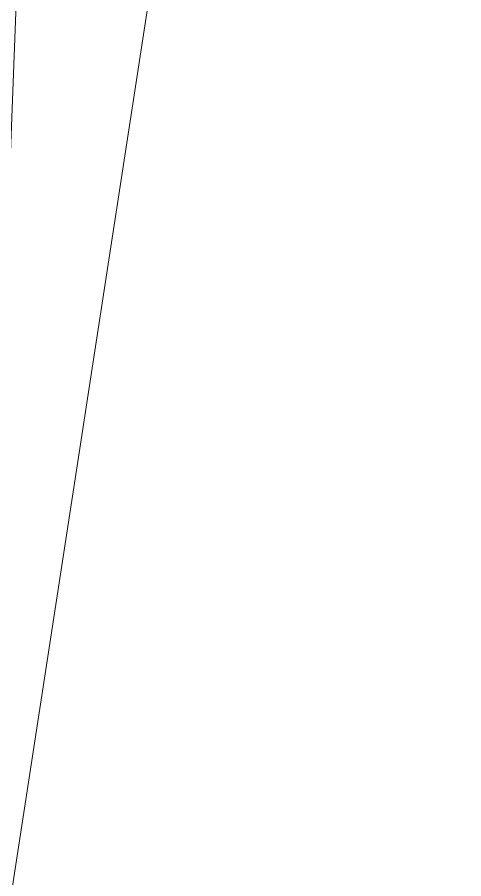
# Model space of a CAD drawing. Header units: millimetres. Extents: x -39236 to 34761, y -46566 to 21446.
# Drawn here: x 20897 to 21663, y 13368 to 14845 of the extents above; entities that cross this region are included whole.
import ezdxf

# ---------------------------------------------------------------- set-up
doc = ezdxf.new("R2010")
doc.units = ezdxf.units.MM
doc.layers.add('C-TOPO', color=7, linetype='Continuous', lineweight=9)

msp = doc.modelspace()

# ---------------------------------------------------------------- meshes
at = {"layer": 'C-TOPO'}
mesh = msp.add_polyface(dxfattribs=at)
corners = [(2239.4, 3143.8, 380), (2635.1, 411.6, 380), (34760.8, -1911.4, -1460), (24236.7, 17005.5, -1120), (21766.1, 21446.4, -650), (2239.4, 20601.9, 50), (2239.4, 17005.5, -260), (5600.4, 17005.5, -260), (5649.4, 17005.5, -242.5), (5649.4, 16881.3, -259.3), (5649.4, 13737.5, -196.9), (5649.4, 5994.5, -47.6), (5765.4, 5994.5, -47.6), (5802.4, 5994.5, -48.9), (5802.4, 3529.3), (4323, 3369.2, 157.8), (2239.4, 12213.4, 202.1), (24120.4, 17005.5, -1120), (24199.9, 16855.5, -1050), (24250.6, 16759.8, -1120), (29883.4, 6134.5, -1320), (29031.5, 6042.3, -1166.4), (23673.4, 5462.7, -1209.5), (23098.2, 5400.4, -1185.4), (22251, 5308.8, -1092.1), (20820.4, 5154, -900), (20820.4, 5994.5, -900), (15565.4, 5994.5, -385.7), (14690.2, 5994.5, -300), (14547.7, 5994.5, -297.1), (14392.4, 5994.5, -293.8), (14392.4, 6134.5, -293.8), (14392.4, 10751.9, -240.5), (14392.4, 10947.5, -239.6), (14402.4, 10947.5, -240.9), (14402.4, 11632.5, -237.7), (14335.6, 11632.5, -229.2), (11963.2, 11632.5, -179.8), (9844.4, 11632.5, -179.8), (9844.4, 17005.5, -160), (13989, 17005.5, -160), (20820.4, 17005.5, -160), (21450.9, 17005.5, -160), (24059.3, 17005.5, -160), (31772.2, 2762.8, -1460), (5880.4, 17005.5, -160), (5880.4, 19615.5, -160), (6040.4, 19615.5, -160), (6040.4, 19775.5, -160), (11900.4, 19775.5, -160), (11900.4, 19615.5, -160), (12290.4, 19615.5, -160), (12290.4, 19775.5, -160), (18780.4, 19775.5, -160), (18780.4, 19615.5, -160), (19100.4, 19615.5, -160), (19100.4, 19525.5, -160), (20110.4, 19525.5, -160), (20110.4, 19615.5, -160), (20430.4, 19615.5, -160), (20430.4, 19772, -160), (23469.1, 17635.5, -160), (23786.4, 17635.5, -160), (9890.3, 6134.5, -200), (9834.4, 1361.1, -200), (14690.5, -116.9, -300)]
mesh.append_faces([[corners[k] for k in face] for face in [(0, 1, 15), (14, 1, 64), (1, 14, 15), (1, 65, 64), (12, 10, 11), (63, 13, 14), (13, 10, 12), (14, 64, 63), (0, 15, 16), (63, 30, 31), (30, 63, 64), (63, 31, 37), (37, 31, 32), (38, 63, 37), (33, 36, 37), (32, 33, 37), (63, 38, 13), (64, 65, 30), (13, 38, 10), (45, 8, 9), (46, 8, 45), (5, 6, 46), (7, 46, 6), (46, 7, 8), (5, 46, 48), (9, 10, 45), (47, 45, 39), (45, 10, 39), (51, 40, 52), (39, 40, 50), (38, 39, 10), (51, 50, 40), (47, 39, 48), (48, 46, 47), (49, 50, 52), (48, 39, 49), (52, 50, 51), (5, 49, 4), (39, 50, 49), (48, 49, 5), (40, 53, 52), (47, 46, 45), (4, 49, 52), (36, 33, 35), (28, 29, 65), (28, 65, 27), (25, 65, 24), (27, 65, 25), (34, 35, 33), (26, 27, 25), (29, 30, 65), (24, 65, 23), (44, 2, 20), (23, 2, 22), (65, 2, 23), (22, 2, 44), (20, 21, 44), (22, 44, 21), (3, 19, 20), (20, 2, 3), (65, 1, 2), (54, 56, 55), (56, 54, 41), (55, 57, 58), (57, 55, 56), (56, 41, 57), (54, 55, 53), (53, 58, 60), (58, 53, 55), (59, 60, 58), (60, 59, 4), (58, 57, 59), (53, 60, 4), (57, 41, 59), (53, 40, 54), (42, 61, 59), (61, 42, 43), (4, 61, 62), (4, 59, 61), (62, 17, 3), (62, 61, 43), (3, 17, 18), (62, 3, 4), (43, 17, 62), (18, 19, 3), (42, 59, 41), (40, 41, 54), (53, 4, 52)]])
mesh = msp.add_polyface(dxfattribs=at)
corners = [(24120.4, 17005.5, -1120), (24059.3, 17005.5, -1120), (21450.9, 17005.5, -1165), (20820.4, 17005.5, -1050), (20820.4, 12913, -1100), (20820.4, 6134.5, -900), (20820.4, 5154, -900), (22251, 5308.8, -1092.1), (23098.2, 5400.4, -1185.4), (23673.4, 5462.7, -1209.5), (29031.5, 6042.3, -1166.4), (29883.4, 6134.5, -1320), (24199.9, 16855.5, -1120), (28706.1, 6647.2, -1165), (29018.7, 6057.6, -1165), (20970.4, 16855.5, -1050), (24320.4, 12913, -1100), (24320.4, 6513.2, -1100)]
mesh.append_faces([[corners[k] for k in face] for face in [(5, 6, 7), (5, 8, 17), (5, 7, 8), (4, 2, 15), (17, 4, 5), (15, 2, 3), (4, 15, 3), (4, 16, 2), (9, 17, 8), (13, 17, 14), (17, 9, 14), (10, 11, 14), (9, 10, 14), (13, 14, 11), (0, 1, 12), (16, 13, 11), (12, 1, 2), (13, 16, 17), (16, 11, 12), (16, 12, 2), (16, 4, 17)]])

doc.saveas('drawing.dxf')
